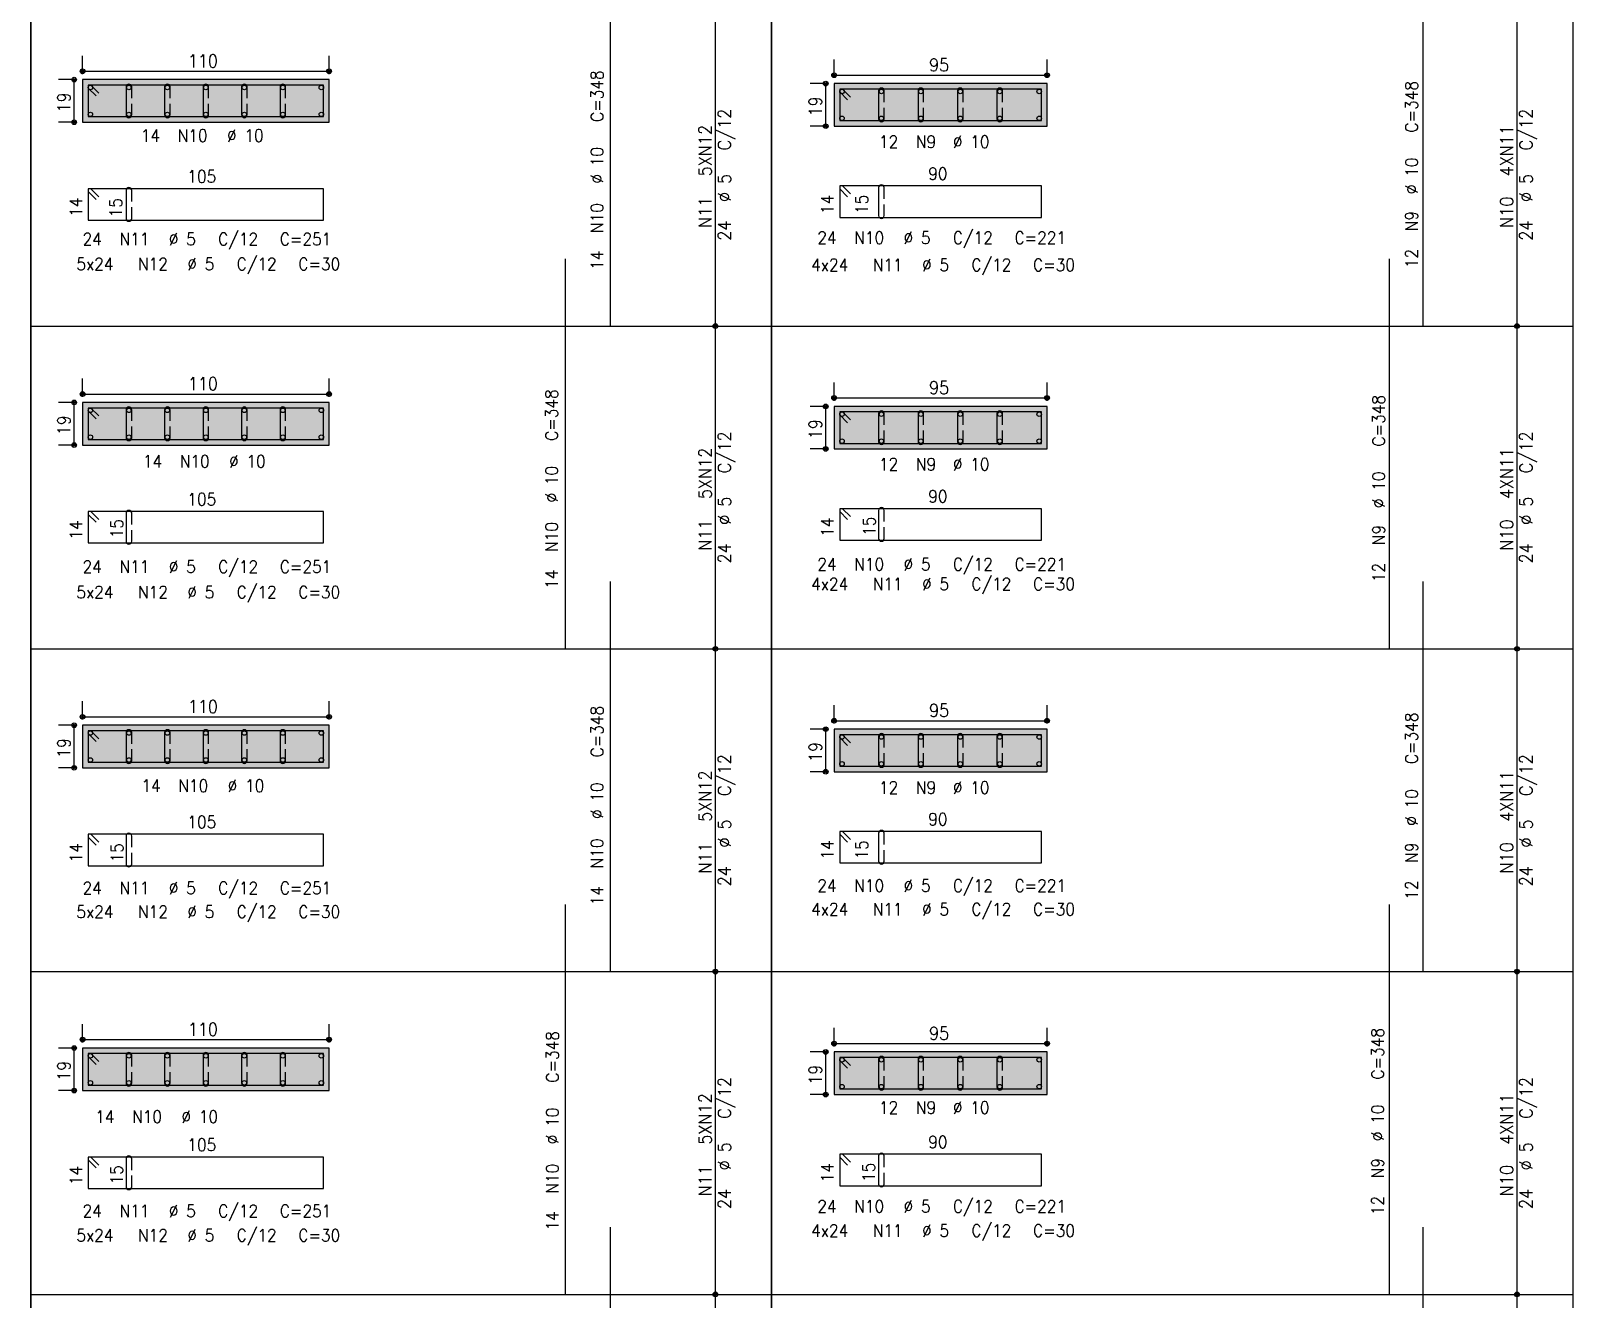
# Model space of a CAD drawing. Extents: x 0 to 119, y 0 to 84.
# Drawn here: x 35.04 to 62.57, y 41.89 to 64.52 of the extents above; entities that cross this region are included whole.
import ezdxf

# ---------------------------------------------------------------- set-up
doc = ezdxf.new("R2010")
doc.units = 0
for name, color, linetype in [('15', 15, 'Continuous'), ('18', 4, 'Continuous'), ('2', 2, 'Continuous'), ('25', 1, 'Continuous'), ('26', 3, 'Continuous'), ('3', 3, 'Continuous'), ('51', 7, 'Continuous'), ('6', 6, 'Continuous'), ('64', 7, 'Continuous')]:
    doc.layers.add(name, color=color, linetype=linetype)
doc.styles.get("Standard").update_dxf_attribs({"font": 'standard'})

msp = doc.modelspace()

# ---------------------------------------------------------------- linework, layer by layer
at = {"layer": '15', "linetype": 'Continuous'}
for points in [[(35.042739, 65.01376), (35.042739, 59.25376), (48.26076, 59.25376), (48.26076, 65.01376)], [(48.261751, 65.01376), (48.261751, 59.25376), (62.56538, 59.25376), (62.56538, 65.01376)], [(35.042739, 59.25376), (35.042739, 53.49376), (48.26076, 53.49376), (48.26076, 59.25376)], [(48.261751, 59.25376), (48.261751, 53.49376), (62.56538, 53.49376), (62.56538, 59.25376)], [(35.042739, 53.49376), (35.042739, 47.73376), (48.26076, 47.73376), (48.26076, 53.49376)], [(48.261751, 53.49376), (48.261751, 47.73376), (62.56538, 47.73376), (62.56538, 53.49376)], [(35.042739, 47.73376), (35.042739, 41.97376), (48.26076, 41.97376), (48.26076, 47.73376)], [(48.261751, 47.73376), (48.261751, 41.97376), (62.56538, 41.97376), (62.56538, 47.73376)], [(35.042739, 41.97376), (35.042739, 36.21376), (48.26076, 36.21376), (48.26076, 41.97376)], [(48.261751, 41.97376), (48.261751, 36.21376), (62.56538, 36.21376), (62.56538, 41.97376)]]:
    msp.add_lwpolyline(points, dxfattribs=at)
at = {"layer": '18', "linetype": 'Continuous'}
for p, q in [((47.25956, 59.25376), (47.25956, 65.01376)), ((61.56418, 59.25376), (61.56418, 65.01376)), ((35.96576, 63.75016), (35.96576, 64.07816)), ((40.36576, 63.75016), (40.36576, 64.07816)), ((49.37718, 63.680073), (49.37718, 64.008073)), ((53.17718, 63.680073), (53.17718, 64.008073)), ((35.86576, 63.65016), (35.53776, 63.65016)), ((35.81576, 62.89016), (35.81576, 63.65016)), ((35.96576, 63.80016), (40.36576, 63.80016)), ((49.27718, 63.580073), (48.94918, 63.580073)), ((49.22718, 62.820073), (49.22718, 63.580073)), ((49.37718, 63.730073), (53.17718, 63.730073)), ((36.11576, 63.55016), (36.06576, 63.55016)), ((36.06576, 63.55016), (36.06576, 63.50016)), ((36.11576, 63.55016), (36.06576, 63.55016)), ((36.06576, 63.55016), (36.06576, 63.50016)), ((36.06576, 63.50016), (36.06576, 62.99016)), ((36.06576, 63.50016), (36.207181, 63.358739)), ((36.257181, 63.408739), (36.11576, 63.55016)), ((40.26576, 63.55016), (36.11576, 63.55016)), ((36.74256, 63.52016), (36.74256, 63.02016)), ((36.84256, 63.32016), (36.84256, 63.52016)), ((37.42896, 63.52016), (37.42896, 63.02016)), ((37.52896, 63.32016), (37.52896, 63.52016)), ((38.11576, 63.52016), (38.11576, 63.02016)), ((38.21576, 63.32016), (38.21576, 63.52016)), ((38.80256, 63.52016), (38.80256, 63.02016)), ((38.90256, 63.32016), (38.90256, 63.52016)), ((39.48896, 63.52016), (39.48896, 63.02016)), ((39.58896, 63.32016), (39.58896, 63.52016)), ((40.26576, 62.99016), (40.26576, 63.55016)), ((49.52718, 63.480073), (49.47718, 63.480073)), ((49.47718, 63.480073), (49.47718, 63.430073)), ((49.52718, 63.480073), (49.47718, 63.480073)), ((49.47718, 63.480073), (49.47718, 63.430073)), ((49.47718, 63.430073), (49.47718, 62.920073)), ((49.47718, 63.430073), (49.618601, 63.288651)), ((49.668601, 63.338651), (49.52718, 63.480073)), ((53.07718, 63.480073), (49.52718, 63.480073)), ((50.17118, 63.450073), (50.17118, 62.950073)), ((50.27118, 63.250073), (50.27118, 63.450073)), ((50.87518, 63.450073), (50.87518, 62.950073)), ((50.97518, 63.250073), (50.97518, 63.450073)), ((51.57918, 63.450073), (51.57918, 62.950073)), ((51.67918, 63.250073), (51.67918, 63.450073)), ((52.28318, 63.450073), (52.28318, 62.950073)), ((52.38318, 63.250073), (52.38318, 63.450073)), ((53.07718, 62.920073), (53.07718, 63.480073)), ((36.84256, 63.02016), (36.84256, 63.22016)), ((37.52896, 63.02016), (37.52896, 63.22016)), ((38.21576, 63.02016), (38.21576, 63.22016)), ((38.90256, 63.02016), (38.90256, 63.22016)), ((39.58896, 63.02016), (39.58896, 63.22016)), ((50.27118, 62.950073), (50.27118, 63.150073)), ((50.97518, 62.950073), (50.97518, 63.150073)), ((51.67918, 62.950073), (51.67918, 63.150073)), ((52.38318, 62.950073), (52.38318, 63.150073)), ((35.86576, 62.89016), (35.53776, 62.89016)), ((36.06576, 62.99016), (40.26576, 62.99016)), ((49.27718, 62.820073), (48.94918, 62.820073)), ((49.47718, 62.920073), (53.07718, 62.920073)), ((47.25956, 53.49376), (47.25956, 59.25376)), ((61.56418, 53.49376), (61.56418, 59.25376)), ((35.96576, 57.99016), (35.96576, 58.31816)), ((40.36576, 57.99016), (40.36576, 58.31816)), ((49.37718, 57.920073), (49.37718, 58.248073)), ((53.17718, 57.920073), (53.17718, 58.248073)), ((35.86576, 57.89016), (35.53776, 57.89016)), ((35.81576, 57.13016), (35.81576, 57.89016)), ((35.96576, 58.04016), (40.36576, 58.04016)), ((49.27718, 57.820073), (48.94918, 57.820073)), ((49.22718, 57.060073), (49.22718, 57.820073)), ((49.37718, 57.970073), (53.17718, 57.970073)), ((36.11576, 57.79016), (36.06576, 57.79016)), ((36.06576, 57.79016), (36.06576, 57.74016)), ((36.11576, 57.79016), (36.06576, 57.79016)), ((36.06576, 57.79016), (36.06576, 57.74016)), ((36.06576, 57.74016), (36.06576, 57.23016)), ((36.06576, 57.74016), (36.207181, 57.598739)), ((36.257181, 57.648739), (36.11576, 57.79016)), ((40.26576, 57.79016), (36.11576, 57.79016)), ((36.74256, 57.76016), (36.74256, 57.26016)), ((36.84256, 57.56016), (36.84256, 57.76016)), ((37.42896, 57.76016), (37.42896, 57.26016)), ((37.52896, 57.56016), (37.52896, 57.76016)), ((38.11576, 57.76016), (38.11576, 57.26016)), ((38.21576, 57.56016), (38.21576, 57.76016)), ((38.80256, 57.76016), (38.80256, 57.26016)), ((38.90256, 57.56016), (38.90256, 57.76016)), ((39.48896, 57.76016), (39.48896, 57.26016)), ((39.58896, 57.56016), (39.58896, 57.76016)), ((40.26576, 57.23016), (40.26576, 57.79016)), ((49.52718, 57.720073), (49.47718, 57.720073)), ((49.47718, 57.720073), (49.47718, 57.670073)), ((49.52718, 57.720073), (49.47718, 57.720073)), ((49.47718, 57.720073), (49.47718, 57.670073)), ((49.47718, 57.670073), (49.47718, 57.160073)), ((49.47718, 57.670073), (49.618601, 57.528651)), ((49.668601, 57.578651), (49.52718, 57.720073)), ((53.07718, 57.720073), (49.52718, 57.720073)), ((50.17118, 57.690073), (50.17118, 57.190073)), ((50.27118, 57.490073), (50.27118, 57.690073)), ((50.87518, 57.690072), (50.87518, 57.190073)), ((50.97518, 57.490073), (50.97518, 57.690073)), ((51.57918, 57.690073), (51.57918, 57.190073)), ((51.67918, 57.490073), (51.67918, 57.690073)), ((52.28318, 57.690073), (52.28318, 57.190073)), ((52.38318, 57.490073), (52.38318, 57.690073)), ((53.07718, 57.160073), (53.07718, 57.720073)), ((36.84256, 57.26016), (36.84256, 57.46016)), ((37.52896, 57.26016), (37.52896, 57.46016)), ((38.21576, 57.26016), (38.21576, 57.46016)), ((38.90256, 57.26016), (38.90256, 57.46016)), ((39.58896, 57.26016), (39.58896, 57.46016)), ((50.27118, 57.190073), (50.27118, 57.390073)), ((50.97518, 57.190072), (50.97518, 57.390072)), ((51.67918, 57.190072), (51.67918, 57.390072)), ((52.38318, 57.190073), (52.38318, 57.390073)), ((35.86576, 57.13016), (35.53776, 57.13016)), ((36.06576, 57.23016), (40.26576, 57.23016)), ((49.27718, 57.060073), (48.94918, 57.060073)), ((49.47718, 57.160073), (53.07718, 57.160073)), ((47.25956, 47.73376), (47.25956, 53.49376)), ((61.56418, 47.73376), (61.56418, 53.49376)), ((35.96576, 52.23016), (35.96576, 52.55816)), ((40.36576, 52.23016), (40.36576, 52.55816)), ((49.37718, 52.160073), (49.37718, 52.488073)), ((53.17718, 52.160073), (53.17718, 52.488073)), ((35.86576, 52.13016), (35.53776, 52.13016)), ((35.81576, 51.37016), (35.81576, 52.13016)), ((35.96576, 52.28016), (40.36576, 52.28016)), ((36.11576, 52.03016), (36.06576, 52.03016)), ((36.06576, 52.03016), (36.06576, 51.98016)), ((36.11576, 52.03016), (36.06576, 52.03016)), ((36.06576, 52.03016), (36.06576, 51.98016)), ((36.257181, 51.888739), (36.11576, 52.03016)), ((40.26576, 52.03016), (36.11576, 52.03016)), ((40.26576, 51.47016), (40.26576, 52.03016)), ((49.27718, 52.060073), (48.94918, 52.060073)), ((49.22718, 51.300072), (49.22718, 52.060073)), ((49.37718, 52.210073), (53.17718, 52.210073)), ((36.06576, 51.98016), (36.06576, 51.47016)), ((36.06576, 51.98016), (36.207181, 51.838739)), ((36.74256, 52.00016), (36.74256, 51.50016)), ((36.84256, 51.80016), (36.84256, 52.00016)), ((37.42896, 52.00016), (37.42896, 51.50016)), ((37.52896, 51.80016), (37.52896, 52.00016)), ((38.11576, 52.00016), (38.11576, 51.50016)), ((38.21576, 51.80016), (38.21576, 52.00016)), ((38.80256, 52.00016), (38.80256, 51.50016)), ((38.90256, 51.80016), (38.90256, 52.00016)), ((39.48896, 52.00016), (39.48896, 51.50016)), ((39.58896, 51.80016), (39.58896, 52.00016)), ((49.52718, 51.960072), (49.47718, 51.960073)), ((49.47718, 51.960073), (49.47718, 51.910072)), ((49.52718, 51.960073), (49.47718, 51.960073)), ((49.47718, 51.960073), (49.47718, 51.910072)), ((49.47718, 51.910072), (49.47718, 51.400073)), ((49.47718, 51.910072), (49.618601, 51.768651)), ((53.07718, 51.960073), (49.52718, 51.960073)), ((49.668601, 51.818651), (49.52718, 51.960072)), ((50.17118, 51.930072), (50.17118, 51.430072)), ((50.27118, 51.730072), (50.27118, 51.930072)), ((50.87518, 51.930073), (50.87518, 51.430072)), ((50.97518, 51.730073), (50.97518, 51.930073)), ((51.57918, 51.930073), (51.57918, 51.430072)), ((51.67918, 51.730073), (51.67918, 51.930073)), ((52.28318, 51.930073), (52.28318, 51.430072)), ((52.38318, 51.730073), (52.38318, 51.930073)), ((53.07718, 51.400073), (53.07718, 51.960073)), ((36.06576, 51.47016), (40.26576, 51.47016)), ((36.84256, 51.50016), (36.84256, 51.70016)), ((37.52896, 51.50016), (37.52896, 51.70016)), ((38.21576, 51.50016), (38.21576, 51.70016)), ((38.90256, 51.50016), (38.90256, 51.70016)), ((39.58896, 51.50016), (39.58896, 51.70016)), ((50.27118, 51.430072), (50.27118, 51.630073)), ((50.97518, 51.430073), (50.97518, 51.630073)), ((51.67918, 51.430073), (51.67918, 51.630073)), ((52.38318, 51.430072), (52.38318, 51.630073)), ((35.86576, 51.37016), (35.53776, 51.37016)), ((49.27718, 51.300072), (48.94918, 51.300072)), ((49.47718, 51.400073), (53.07718, 51.400073)), ((47.25956, 41.97376), (47.25956, 47.73376)), ((61.56418, 41.97376), (61.56418, 47.73376)), ((35.96576, 46.47016), (35.96576, 46.79816)), ((40.36576, 46.47016), (40.36576, 46.79816)), ((35.96576, 46.52016), (40.36576, 46.52016)), ((49.37718, 46.400073), (49.37718, 46.728073)), ((53.17718, 46.400073), (53.17718, 46.728073)), ((35.86576, 46.37016), (35.53776, 46.37016)), ((35.81576, 45.61016), (35.81576, 46.37016)), ((36.11576, 46.27016), (36.06576, 46.27016)), ((36.06576, 46.27016), (36.06576, 46.22016)), ((36.11576, 46.27016), (36.06576, 46.27016)), ((36.06576, 46.27016), (36.06576, 46.22016)), ((36.257181, 46.128739), (36.11576, 46.27016)), ((40.26576, 46.27016), (36.11576, 46.27016)), ((36.74256, 46.24016), (36.74256, 45.74016)), ((36.84256, 46.04016), (36.84256, 46.24016)), ((37.42896, 46.24016), (37.42896, 45.74016)), ((37.52896, 46.04016), (37.52896, 46.24016)), ((38.11576, 46.24016), (38.11576, 45.74016)), ((38.21576, 46.04016), (38.21576, 46.24016)), ((38.80256, 46.24016), (38.80256, 45.74016)), ((38.90256, 46.04016), (38.90256, 46.24016)), ((39.48896, 46.24016), (39.48896, 45.74016)), ((39.58896, 46.04016), (39.58896, 46.24016)), ((40.26576, 45.71016), (40.26576, 46.27016)), ((49.27718, 46.300072), (48.94918, 46.300072)), ((49.22718, 45.540073), (49.22718, 46.300072)), ((49.37718, 46.450073), (53.17718, 46.450073)), ((36.06576, 46.22016), (36.06576, 45.71016)), ((36.06576, 46.22016), (36.207181, 46.078739)), ((49.52718, 46.200073), (49.47718, 46.200073)), ((49.47718, 46.200073), (49.47718, 46.150073)), ((49.52718, 46.200073), (49.47718, 46.200073)), ((49.47718, 46.200073), (49.47718, 46.150073)), ((49.47718, 46.150073), (49.47718, 45.640073)), ((49.47718, 46.150073), (49.618601, 46.008651)), ((49.668601, 46.058651), (49.52718, 46.200073)), ((53.07718, 46.200073), (49.52718, 46.200073)), ((50.17118, 46.170073), (50.17118, 45.670073)), ((50.27118, 45.970073), (50.27118, 46.170073)), ((50.87518, 46.170072), (50.87518, 45.670073)), ((50.97518, 45.970073), (50.97518, 46.170072)), ((51.57918, 46.170072), (51.57918, 45.670073)), ((51.67918, 45.970073), (51.67918, 46.170072)), ((52.28318, 46.170072), (52.28318, 45.670072)), ((52.38318, 45.970073), (52.38318, 46.170072)), ((53.07718, 45.640073), (53.07718, 46.200073)), ((36.06576, 45.71016), (40.26576, 45.71016)), ((36.84256, 45.74016), (36.84256, 45.94016)), ((37.52896, 45.74016), (37.52896, 45.94016)), ((38.21576, 45.74016), (38.21576, 45.94016)), ((38.90256, 45.74016), (38.90256, 45.94016)), ((39.58896, 45.74016), (39.58896, 45.94016)), ((50.27118, 45.670073), (50.27118, 45.870072)), ((50.97518, 45.670073), (50.97518, 45.870072)), ((51.67918, 45.670072), (51.67918, 45.870072)), ((52.38318, 45.670072), (52.38318, 45.870072)), ((35.86576, 45.61016), (35.53776, 45.61016)), ((49.27718, 45.540073), (48.94918, 45.540073)), ((49.47718, 45.640073), (53.07718, 45.640073)), ((47.25956, 36.21376), (47.25956, 41.97376)), ((61.56418, 36.21376), (61.56418, 41.97376))]:
    msp.add_line(p, q, dxfattribs=at)
for centre, radius in [((35.81576, 63.65016), 0.041625), ((35.81576, 63.65016), 0.02075), ((35.96576, 63.80016), 0.041625), ((35.96576, 63.80016), 0.02075), ((40.36576, 63.80016), 0.041625), ((40.36576, 63.80016), 0.02075), ((49.22718, 63.580073), 0.041625), ((49.22718, 63.580073), 0.02075), ((49.37718, 63.730073), 0.041625), ((49.37718, 63.730073), 0.02075), ((53.17718, 63.730073), 0.041625), ((53.17718, 63.730073), 0.02075), ((35.81576, 62.89016), 0.041625), ((35.81576, 62.89016), 0.02075), ((49.22718, 62.820073), 0.041625), ((49.22718, 62.820073), 0.02075), ((47.25956, 59.25376), 0.041625), ((47.25956, 59.25376), 0.041625), ((47.25956, 59.25376), 0.02075), ((47.25956, 59.25376), 0.02075), ((61.56418, 59.25376), 0.041625), ((61.56418, 59.25376), 0.041625), ((61.56418, 59.25376), 0.02075), ((61.56418, 59.25376), 0.02075), ((35.96576, 58.04016), 0.041625), ((40.36576, 58.04016), 0.041625), ((35.81576, 57.89016), 0.041625), ((35.81576, 57.89016), 0.02075), ((35.96576, 58.04016), 0.02075), ((40.36576, 58.04016), 0.02075), ((49.22718, 57.820073), 0.041625), ((49.22718, 57.820073), 0.02075), ((49.37718, 57.970073), 0.041625), ((49.37718, 57.970073), 0.02075), ((53.17718, 57.970073), 0.041625), ((53.17718, 57.970073), 0.02075), ((35.81576, 57.13016), 0.041625), ((35.81576, 57.13016), 0.02075), ((49.22718, 57.060073), 0.041625), ((49.22718, 57.060073), 0.02075), ((47.25956, 53.49376), 0.041625), ((47.25956, 53.49376), 0.041625), ((47.25956, 53.49376), 0.02075), ((47.25956, 53.49376), 0.02075), ((61.56418, 53.49376), 0.041625), ((61.56418, 53.49376), 0.041625), ((61.56418, 53.49376), 0.02075), ((61.56418, 53.49376), 0.02075), ((35.96576, 52.28016), 0.041625), ((35.96576, 52.28016), 0.02075), ((40.36576, 52.28016), 0.041625), ((40.36576, 52.28016), 0.02075), ((35.81576, 52.13016), 0.041625), ((35.81576, 52.13016), 0.02075), ((49.22718, 52.060073), 0.041625), ((49.22718, 52.060073), 0.02075), ((49.37718, 52.210073), 0.041625), ((49.37718, 52.210073), 0.02075), ((53.17718, 52.210073), 0.041625), ((53.17718, 52.210073), 0.02075), ((35.81576, 51.37016), 0.041625), ((35.81576, 51.37016), 0.02075), ((49.22718, 51.300072), 0.041625), ((49.22718, 51.300072), 0.02075), ((47.25956, 47.73376), 0.041625), ((47.25956, 47.73376), 0.041625), ((47.25956, 47.73376), 0.02075), ((47.25956, 47.73376), 0.02075), ((61.56418, 47.73376), 0.041625), ((61.56418, 47.73376), 0.041625), ((61.56418, 47.73376), 0.02075), ((61.56418, 47.73376), 0.02075), ((35.96576, 46.52016), 0.041625), ((35.96576, 46.52016), 0.02075), ((40.36576, 46.52016), 0.041625), ((40.36576, 46.52016), 0.02075), ((35.81576, 46.37016), 0.041625), ((35.81576, 46.37016), 0.02075), ((49.22718, 46.300072), 0.041625), ((49.22718, 46.300072), 0.02075), ((49.37718, 46.450073), 0.041625), ((49.37718, 46.450073), 0.02075), ((53.17718, 46.450073), 0.041625), ((53.17718, 46.450073), 0.02075), ((35.81576, 45.61016), 0.041625), ((35.81576, 45.61016), 0.02075), ((49.22718, 45.540073), 0.041625), ((49.22718, 45.540073), 0.02075), ((47.25956, 41.97376), 0.041625), ((47.25956, 41.97376), 0.041625), ((47.25956, 41.97376), 0.02075), ((47.25956, 41.97376), 0.02075), ((61.56418, 41.97376), 0.041625), ((61.56418, 41.97376), 0.041625), ((61.56418, 41.97376), 0.02075), ((61.56418, 41.97376), 0.02075)]:
    msp.add_circle(centre, radius, dxfattribs=at)
for centre, start, end in [((36.79256, 63.52016), 0, 180), ((37.47896, 63.52016), 0, 180), ((38.16576, 63.52016), 0, 180), ((38.85256, 63.52016), 0, 180), ((39.53896, 63.52016), 0, 180), ((50.22118, 63.450073), 0, 180), ((50.92518, 63.450073), 0, 180), ((51.62918, 63.450073), 0, 180), ((52.33318, 63.450073), 0, 180), ((36.79256, 63.02016), 180, 0), ((37.47896, 63.02016), 180, 0), ((38.16576, 63.02016), 180, 0), ((38.85256, 63.02016), 180, 0), ((39.53896, 63.02016), 180, 0), ((50.22118, 62.950073), 180, 0), ((50.92518, 62.950073), 180, 0), ((51.62918, 62.950073), 180, 0), ((52.33318, 62.950073), 180, 0), ((36.79256, 57.76016), 0, 180), ((37.47896, 57.76016), 0, 180), ((38.16576, 57.76016), 0, 180), ((38.85256, 57.76016), 0, 180), ((39.53896, 57.76016), 0, 180), ((50.22118, 57.690073), 0, 180), ((50.92518, 57.690072), 0, 180), ((51.62918, 57.690073), 0, 180), ((52.33318, 57.690073), 0, 180), ((36.79256, 57.26016), 180, 0), ((37.47896, 57.26016), 180, 0), ((38.16576, 57.26016), 180, 0), ((38.85256, 57.26016), 180, 0), ((39.53896, 57.26016), 180, 0), ((50.22118, 57.190073), 180, 0), ((50.92518, 57.190073), 180, 0), ((51.62918, 57.190073), 180, 0), ((52.33318, 57.190073), 180, 0), ((36.79256, 52.00016), 0, 180), ((37.47896, 52.00016), 0, 180), ((38.16576, 52.00016), 0, 180), ((38.85256, 52.00016), 0, 180), ((39.53896, 52.00016), 0, 180), ((50.22118, 51.930072), 0, 180), ((50.92518, 51.930073), 0, 180), ((51.62918, 51.930073), 0, 180), ((52.33318, 51.930073), 0, 180), ((36.79256, 51.50016), 180, 0), ((37.47896, 51.50016), 180, 0), ((38.16576, 51.50016), 180, 0), ((38.85256, 51.50016), 180, 0), ((39.53896, 51.50016), 180, 0), ((50.22118, 51.430072), 180, 0), ((50.92518, 51.430072), 180, 0), ((51.62918, 51.430072), 180, 0), ((52.33318, 51.430072), 180, 0), ((36.79256, 46.24016), 0, 180), ((37.47896, 46.24016), 0, 180), ((38.16576, 46.24016), 0, 180), ((38.85256, 46.24016), 0, 180), ((39.53896, 46.24016), 0, 180), ((50.22118, 46.170073), 0, 180), ((50.92518, 46.170072), 0, 180), ((51.62918, 46.170072), 0, 180), ((52.33318, 46.170072), 0, 180), ((36.79256, 45.74016), 180, 0), ((37.47896, 45.74016), 180, 0), ((38.16576, 45.74016), 180, 0), ((38.85256, 45.74016), 180, 0), ((39.53896, 45.74016), 180, 0), ((50.22118, 45.670073), 180, 0), ((50.92518, 45.670073), 180, 0), ((51.62918, 45.670072), 180, 0), ((52.33318, 45.670072), 180, 0)]:
    msp.add_arc(centre, 0.05, start, end, dxfattribs=at)
at = {"layer": '25', "linetype": 'Continuous'}
for p, q in [((35.96576, 63.65016), (35.96576, 63.65016)), ((35.96576, 63.65016), (35.96576, 63.65016)), ((40.36576, 63.65016), (40.36576, 63.65016)), ((49.37718, 63.580073), (49.37718, 63.580073)), ((49.37718, 63.580073), (49.37718, 63.580073)), ((53.17718, 63.580073), (53.17718, 63.580073)), ((35.96576, 62.89016), (35.96576, 62.89016)), ((49.37718, 62.820073), (49.37718, 62.820073)), ((47.25956, 59.25376), (47.25956, 59.25376)), ((47.25956, 59.25376), (47.25956, 59.25376)), ((61.56418, 59.25376), (61.56418, 59.25376)), ((61.56418, 59.25376), (61.56418, 59.25376)), ((35.96576, 57.89016), (35.96576, 57.89016)), ((35.96576, 57.89016), (35.96576, 57.89016)), ((40.36576, 57.89016), (40.36576, 57.89016)), ((49.37718, 57.820073), (49.37718, 57.820073)), ((49.37718, 57.820073), (49.37718, 57.820073)), ((53.17718, 57.820073), (53.17718, 57.820073)), ((35.96576, 57.13016), (35.96576, 57.13016)), ((49.37718, 57.060073), (49.37718, 57.060073)), ((47.25956, 53.49376), (47.25956, 53.49376)), ((47.25956, 53.49376), (47.25956, 53.49376)), ((61.56418, 53.49376), (61.56418, 53.49376)), ((61.56418, 53.49376), (61.56418, 53.49376)), ((35.96576, 52.13016), (35.96576, 52.13016)), ((35.96576, 52.13016), (35.96576, 52.13016)), ((40.36576, 52.13016), (40.36576, 52.13016)), ((49.37718, 52.060073), (49.37718, 52.060073)), ((49.37718, 52.060073), (49.37718, 52.060073)), ((53.17718, 52.060073), (53.17718, 52.060073)), ((35.96576, 51.37016), (35.96576, 51.37016)), ((49.37718, 51.300072), (49.37718, 51.300072)), ((47.25956, 47.73376), (47.25956, 47.73376)), ((47.25956, 47.73376), (47.25956, 47.73376)), ((61.56418, 47.73376), (61.56418, 47.73376)), ((61.56418, 47.73376), (61.56418, 47.73376)), ((35.96576, 46.37016), (35.96576, 46.37016)), ((35.96576, 46.37016), (35.96576, 46.37016)), ((40.36576, 46.37016), (40.36576, 46.37016)), ((49.37718, 46.300072), (49.37718, 46.300072)), ((49.37718, 46.300072), (49.37718, 46.300072)), ((53.17718, 46.300072), (53.17718, 46.300072)), ((35.96576, 45.61016), (35.96576, 45.61016)), ((49.37718, 45.540073), (49.37718, 45.540073)), ((47.25956, 41.97376), (47.25956, 41.97376)), ((47.25956, 41.97376), (47.25956, 41.97376)), ((61.56418, 41.97376), (61.56418, 41.97376)), ((61.56418, 41.97376), (61.56418, 41.97376))]:
    msp.add_line(p, q, dxfattribs=at)
at = {"layer": '26', "linetype": 'Continuous'}
for points in [[(35.96576, 62.89016), (40.36576, 62.89016), (40.36576, 63.65016), (35.96576, 63.65016), (35.96576, 62.89016)], [(49.37718, 62.820073), (53.17718, 62.820073), (53.17718, 63.580073), (49.37718, 63.580073), (49.37718, 62.820073)], [(35.96576, 57.13016), (40.36576, 57.13016), (40.36576, 57.89016), (35.96576, 57.89016), (35.96576, 57.13016)], [(49.37718, 57.060073), (53.17718, 57.060073), (53.17718, 57.820073), (49.37718, 57.820073), (49.37718, 57.060073)], [(35.96576, 51.37016), (40.36576, 51.37016), (40.36576, 52.13016), (35.96576, 52.13016), (35.96576, 51.37016)], [(49.37718, 51.300072), (53.17718, 51.300072), (53.17718, 52.060073), (49.37718, 52.060073), (49.37718, 51.300072)], [(35.96576, 45.61016), (40.36576, 45.61016), (40.36576, 46.37016), (35.96576, 46.37016), (35.96576, 45.61016)], [(49.37718, 45.540073), (53.17718, 45.540073), (53.17718, 46.300072), (49.37718, 46.300072), (49.37718, 45.540073)]]:
    msp.add_lwpolyline(points, dxfattribs=at)
for points in [[(35.96576, 62.89016), (40.36576, 62.89016), (40.36576, 63.65016)], [(35.96576, 62.89016), (40.36576, 63.65016), (35.96576, 63.65016)], [(35.96576, 62.89016), (35.96576, 63.65016), (35.96576, 62.89016)], [(49.37718, 62.820073), (53.17718, 62.820073), (53.17718, 63.580073)], [(49.37718, 62.820073), (53.17718, 63.580073), (49.37718, 63.580073)], [(49.37718, 62.820073), (49.37718, 63.580073), (49.37718, 62.820073)], [(35.96576, 57.13016), (40.36576, 57.13016), (40.36576, 57.89016)], [(35.96576, 57.13016), (40.36576, 57.89016), (35.96576, 57.89016)], [(35.96576, 57.13016), (35.96576, 57.89016), (35.96576, 57.13016)], [(49.37718, 57.060073), (53.17718, 57.060073), (53.17718, 57.820073)], [(49.37718, 57.060073), (53.17718, 57.820073), (49.37718, 57.820073)], [(49.37718, 57.060073), (49.37718, 57.820073), (49.37718, 57.060073)], [(35.96576, 51.37016), (40.36576, 51.37016), (40.36576, 52.13016)], [(35.96576, 51.37016), (40.36576, 52.13016), (35.96576, 52.13016)], [(35.96576, 51.37016), (35.96576, 52.13016), (35.96576, 51.37016)], [(49.37718, 51.300072), (53.17718, 51.300072), (53.17718, 52.060073)], [(49.37718, 51.300072), (53.17718, 52.060073), (49.37718, 52.060073)], [(49.37718, 51.300072), (49.37718, 52.060073), (49.37718, 51.300072)], [(35.96576, 45.61016), (40.36576, 45.61016), (40.36576, 46.37016)], [(35.96576, 45.61016), (40.36576, 46.37016), (35.96576, 46.37016)], [(35.96576, 45.61016), (35.96576, 46.37016), (35.96576, 45.61016)], [(49.37718, 45.540073), (53.17718, 45.540073), (53.17718, 46.300072)], [(49.37718, 45.540073), (53.17718, 46.300072), (49.37718, 46.300072)], [(49.37718, 45.540073), (49.37718, 46.300072), (49.37718, 45.540073)]]:
    msp.add_solid(points, dxfattribs=at)
at = {"layer": '3', "linetype": 'Continuous'}
for points in [[(35.96576, 62.89016), (40.36576, 62.89016), (40.36576, 63.65016), (35.96576, 63.65016), (35.96576, 62.89016)], [(49.37718, 62.820073), (53.17718, 62.820073), (53.17718, 63.580073), (49.37718, 63.580073), (49.37718, 62.820073)], [(35.96576, 57.13016), (40.36576, 57.13016), (40.36576, 57.89016), (35.96576, 57.89016), (35.96576, 57.13016)], [(49.37718, 57.060073), (53.17718, 57.060073), (53.17718, 57.820073), (49.37718, 57.820073), (49.37718, 57.060073)], [(35.96576, 51.37016), (40.36576, 51.37016), (40.36576, 52.13016), (35.96576, 52.13016), (35.96576, 51.37016)], [(49.37718, 51.300072), (53.17718, 51.300072), (53.17718, 52.060073), (49.37718, 52.060073), (49.37718, 51.300072)], [(35.96576, 45.61016), (40.36576, 45.61016), (40.36576, 46.37016), (35.96576, 46.37016), (35.96576, 45.61016)], [(49.37718, 45.540073), (53.17718, 45.540073), (53.17718, 46.300072), (49.37718, 46.300072), (49.37718, 45.540073)]]:
    msp.add_lwpolyline(points, dxfattribs=at)
at = {"layer": '51', "linetype": 'Continuous'}
for centre in [(36.10576, 63.51016), (36.79256, 63.51016), (37.47896, 63.51016), (38.16576, 63.51016), (38.85256, 63.51016), (39.53896, 63.51016), (40.22576, 63.51016), (49.51718, 63.440073), (50.22118, 63.440073), (50.92518, 63.440073), (51.62918, 63.440073), (52.33318, 63.440073), (53.03718, 63.440073), (36.10576, 63.03016), (36.79256, 63.03016), (37.47896, 63.03016), (38.16576, 63.03016), (38.85256, 63.03016), (39.53896, 63.03016), (40.22576, 63.03016), (49.51718, 62.960073), (50.22118, 62.960073), (50.92518, 62.960073), (51.62918, 62.960073), (52.33318, 62.960073), (53.03718, 62.960073), (36.10576, 57.75016), (36.79256, 57.75016), (37.47896, 57.75016), (38.16576, 57.75016), (38.85256, 57.75016), (39.53896, 57.75016), (40.22576, 57.75016), (49.51718, 57.680073), (50.22118, 57.680073), (50.92518, 57.680073), (51.62918, 57.680073), (52.33318, 57.680073), (53.03718, 57.680073), (36.10576, 57.27016), (36.79256, 57.27016), (37.47896, 57.27016), (38.16576, 57.27016), (38.85256, 57.27016), (39.53896, 57.27016), (40.22576, 57.27016), (49.51718, 57.200073), (50.22118, 57.200073), (50.92518, 57.200073), (51.62918, 57.200073), (52.33318, 57.200073), (53.03718, 57.200073), (36.10576, 51.99016), (36.79256, 51.99016), (37.47896, 51.99016), (38.16576, 51.99016), (38.85256, 51.99016), (39.53896, 51.99016), (40.22576, 51.99016), (49.51718, 51.920073), (50.22118, 51.920073), (50.92518, 51.920073), (51.62918, 51.920073), (52.33318, 51.920073), (53.03718, 51.920073), (36.10576, 51.51016), (36.79256, 51.51016), (37.47896, 51.51016), (38.16576, 51.51016), (38.85256, 51.51016), (39.53896, 51.51016), (40.22576, 51.51016), (49.51718, 51.440072), (50.22118, 51.440072), (50.92518, 51.440072), (51.62918, 51.440072), (52.33318, 51.440072), (53.03718, 51.440072), (36.10576, 46.23016), (36.79256, 46.23016), (37.47896, 46.23016), (38.16576, 46.23016), (38.85256, 46.23016), (39.53896, 46.23016), (40.22576, 46.23016), (49.51718, 46.160073), (50.22118, 46.160073), (50.92518, 46.160073), (51.62918, 46.160073), (52.33318, 46.160073), (53.03718, 46.160073), (36.10576, 45.75016), (36.79256, 45.75016), (37.47896, 45.75016), (38.16576, 45.75016), (38.85256, 45.75016), (39.53896, 45.75016), (40.22576, 45.75016), (49.51718, 45.680073), (50.22118, 45.680073), (50.92518, 45.680073), (51.62918, 45.680073), (52.33318, 45.680073), (53.03718, 45.680073)]:
    msp.add_circle(centre, 0.04, dxfattribs=at)
at = {"layer": '6', "linetype": 'Continuous'}
for p, q in [((35.042739, 6.295739), (35.042739, 78.909078)), ((48.26076, 6.295739), (48.26076, 78.909078)), ((48.261751, 6.295739), (48.261751, 78.909078)), ((62.56538, 6.295739), (62.56538, 78.909078))]:
    msp.add_line(p, q, dxfattribs=at)
at = {"layer": '64', "linetype": 'Continuous'}
for p, q in [((45.38446, 59.25376), (45.38446, 66.21376)), ((59.88918, 59.25376), (59.88918, 66.21376)), ((36.11576, 61.70336), (36.06576, 61.70336)), ((36.06576, 61.70336), (36.06576, 61.65336)), ((36.11576, 61.70336), (36.06576, 61.70336)), ((36.06576, 61.70336), (36.06576, 61.65336)), ((36.06576, 61.65336), (36.06576, 61.14336)), ((36.06576, 61.65336), (36.207181, 61.511939)), ((36.257181, 61.561939), (36.11576, 61.70336)), ((40.26576, 61.70336), (36.11576, 61.70336)), ((36.74256, 61.67336), (36.74256, 61.17336)), ((36.84256, 61.47336), (36.84256, 61.67336)), ((40.26576, 61.14336), (40.26576, 61.70336)), ((49.52718, 61.753448), (49.47718, 61.753448)), ((49.47718, 61.753448), (49.47718, 61.703448)), ((49.52718, 61.753448), (49.47718, 61.753448)), ((49.47718, 61.753448), (49.47718, 61.703448)), ((49.47718, 61.703448), (49.47718, 61.193448)), ((49.47718, 61.703448), (49.618601, 61.562026)), ((49.668601, 61.612026), (49.52718, 61.753448)), ((53.07718, 61.753448), (49.52718, 61.753448)), ((50.17118, 61.723448), (50.17118, 61.223448)), ((50.27118, 61.523448), (50.27118, 61.723448)), ((53.07718, 61.193448), (53.07718, 61.753448)), ((50.27118, 61.223448), (50.27118, 61.423448)), ((36.06576, 61.14336), (40.26576, 61.14336)), ((36.84256, 61.17336), (36.84256, 61.37336)), ((49.47718, 61.193448), (53.07718, 61.193448)), ((44.58446, 53.49376), (44.58446, 60.45376)), ((59.28918, 53.49376), (59.28918, 60.45376)), ((36.11576, 55.94336), (36.06576, 55.94336)), ((36.06576, 55.94336), (36.06576, 55.89336)), ((36.11576, 55.94336), (36.06576, 55.94336)), ((36.06576, 55.94336), (36.06576, 55.89336)), ((36.06576, 55.89336), (36.06576, 55.38336)), ((36.06576, 55.89336), (36.207181, 55.751939)), ((36.257181, 55.801939), (36.11576, 55.94336)), ((40.26576, 55.94336), (36.11576, 55.94336)), ((36.74256, 55.91336), (36.74256, 55.41336)), ((36.84256, 55.71336), (36.84256, 55.91336)), ((40.26576, 55.38336), (40.26576, 55.94336)), ((49.52718, 55.993447), (49.47718, 55.993448)), ((49.47718, 55.993448), (49.47718, 55.943448)), ((49.52718, 55.993448), (49.47718, 55.993448)), ((49.47718, 55.993448), (49.47718, 55.943448)), ((49.47718, 55.943448), (49.47718, 55.433448)), ((49.47718, 55.943448), (49.618601, 55.802026)), ((53.07718, 55.993448), (49.52718, 55.993448)), ((49.668601, 55.852026), (49.52718, 55.993447)), ((50.17118, 55.963447), (50.17118, 55.463447)), ((50.27118, 55.763447), (50.27118, 55.963447)), ((53.07718, 55.433448), (53.07718, 55.993448)), ((36.84256, 55.41336), (36.84256, 55.61336)), ((50.27118, 55.463447), (50.27118, 55.663447)), ((36.06576, 55.38336), (40.26576, 55.38336)), ((49.47718, 55.433448), (53.07718, 55.433448)), ((45.38446, 47.73376), (45.38446, 54.69376)), ((59.88918, 47.73376), (59.88918, 54.69376)), ((36.11576, 50.18336), (36.06576, 50.18336)), ((36.06576, 50.18336), (36.06576, 50.13336)), ((36.11576, 50.18336), (36.06576, 50.18336)), ((36.06576, 50.18336), (36.06576, 50.13336)), ((36.06576, 50.13336), (36.06576, 49.62336)), ((36.06576, 50.13336), (36.207181, 49.991939)), ((36.257181, 50.041939), (36.11576, 50.18336)), ((40.26576, 50.18336), (36.11576, 50.18336)), ((36.74256, 50.15336), (36.74256, 49.65336)), ((36.84256, 49.95336), (36.84256, 50.15336)), ((40.26576, 49.62336), (40.26576, 50.18336)), ((49.52718, 50.233448), (49.47718, 50.233448)), ((49.47718, 50.233448), (49.47718, 50.183448)), ((49.52718, 50.233448), (49.47718, 50.233448)), ((49.47718, 50.233448), (49.47718, 50.183448)), ((49.47718, 50.183448), (49.47718, 49.673448)), ((49.47718, 50.183448), (49.618601, 50.042026)), ((49.668601, 50.092026), (49.52718, 50.233448)), ((53.07718, 50.233448), (49.52718, 50.233448)), ((50.17118, 50.203448), (50.17118, 49.703448)), ((50.27118, 50.003448), (50.27118, 50.203448)), ((53.07718, 49.673448), (53.07718, 50.233448)), ((36.84256, 49.65336), (36.84256, 49.85336)), ((50.27118, 49.703448), (50.27118, 49.903448)), ((36.06576, 49.62336), (40.26576, 49.62336)), ((49.47718, 49.673448), (53.07718, 49.673448)), ((44.58446, 41.97376), (44.58446, 48.93376)), ((59.28918, 41.97376), (59.28918, 48.93376)), ((36.11576, 44.42336), (36.06576, 44.42336)), ((36.06576, 44.42336), (36.06576, 44.37336)), ((36.11576, 44.42336), (36.06576, 44.42336)), ((36.06576, 44.42336), (36.06576, 44.37336)), ((36.06576, 44.37336), (36.06576, 43.86336)), ((36.06576, 44.37336), (36.207181, 44.231939)), ((36.257181, 44.281939), (36.11576, 44.42336)), ((40.26576, 44.42336), (36.11576, 44.42336)), ((36.74256, 44.39336), (36.74256, 43.89336)), ((36.84256, 44.19336), (36.84256, 44.39336)), ((40.26576, 43.86336), (40.26576, 44.42336)), ((49.52718, 44.473448), (49.47718, 44.473448)), ((49.47718, 44.473448), (49.47718, 44.423448)), ((49.52718, 44.473448), (49.47718, 44.473448)), ((49.47718, 44.473448), (49.47718, 44.423448)), ((49.47718, 44.423448), (49.47718, 43.913448)), ((49.47718, 44.423448), (49.618601, 44.282026)), ((49.668601, 44.332026), (49.52718, 44.473448)), ((53.07718, 44.473448), (49.52718, 44.473448)), ((50.17118, 44.443448), (50.17118, 43.943448)), ((50.27118, 44.243448), (50.27118, 44.443448)), ((53.07718, 43.913448), (53.07718, 44.473448)), ((36.84256, 43.89336), (36.84256, 44.09336)), ((50.27118, 43.943448), (50.27118, 44.143448)), ((36.06576, 43.86336), (40.26576, 43.86336)), ((49.47718, 43.913448), (53.07718, 43.913448)), ((45.38446, 36.21376), (45.38446, 43.17376)), ((59.88918, 36.21376), (59.88918, 43.17376))]:
    msp.add_line(p, q, dxfattribs=at)
for centre, start, end in [((36.79256, 61.67336), 0, 180), ((50.22118, 61.723448), 0, 180), ((36.79256, 61.17336), 180, 0), ((50.22118, 61.223448), 180, 0), ((36.79256, 55.91336), 0, 180), ((50.22118, 55.963447), 0, 180), ((36.79256, 55.41336), 180, 0), ((50.22118, 55.463447), 180, 0), ((36.79256, 50.15336), 0, 180), ((50.22118, 50.203448), 0, 180), ((36.79256, 49.65336), 180, 0), ((50.22118, 49.703448), 180, 0), ((36.79256, 44.39336), 0, 180), ((50.22118, 44.443448), 0, 180), ((36.79256, 43.89336), 180, 0), ((50.22118, 43.943448), 180, 0)]:
    msp.add_arc(centre, 0.05, start, end, dxfattribs=at)

# ---------------------------------------------------------------- texts
at = {"layer": '2', "linetype": 'Continuous'}
for s, p in [('9', (48.25976, 59.25376)), ('9', (62.56438, 59.25376)), ('8', (48.25976, 53.49376)), ('8', (62.56438, 53.49376)), ('7', (48.25976, 47.73376)), ('7', (62.56438, 47.73376)), ('6', (48.25976, 41.97376)), ('6', (62.56438, 41.97376))]:
    msp.add_text(s, height=0.001, dxfattribs=at).set_placement(p)
at = {"layer": '25', "linetype": 'Continuous'}
for s, height, p in [('110', 0.23, (37.84376, 63.86916)), ('95', 0.23, (51.07018, 63.799073)), ('14', 0.22, (37.003864, 62.543287)), ('N10', 0.22, (37.663864, 62.543287)), ('%%C 10', 0.22, (38.543864, 62.543287)), ('12', 0.22, (50.17718, 62.431205)), ('N9', 0.22, (50.83718, 62.431205)), ('%%C 10', 0.22, (51.49718, 62.431205)), ('110', 0.23, (37.84376, 58.10916)), ('95', 0.23, (51.07018, 58.039073)), ('14', 0.22, (37.040711, 56.728222)), ('N10', 0.22, (37.700711, 56.728222)), ('%%C 10', 0.22, (38.580711, 56.728222)), ('12', 0.22, (50.17718, 56.678157)), ('N9', 0.22, (50.83718, 56.678157)), ('%%C 10', 0.22, (51.49718, 56.678157)), ('110', 0.23, (37.84376, 52.34916)), ('95', 0.23, (51.07018, 52.279073)), ('14', 0.22, (37.015781, 50.93929)), ('N10', 0.22, (37.675781, 50.93929)), ('%%C 10', 0.22, (38.555781, 50.93929)), ('12', 0.22, (50.17718, 50.90791)), ('N9', 0.22, (50.83718, 50.90791)), ('%%C 10', 0.22, (51.49718, 50.90791)), ('110', 0.23, (37.84376, 46.58916)), ('95', 0.23, (51.07018, 46.519073)), ('12', 0.22, (50.17718, 45.197821)), ('N9', 0.22, (50.83718, 45.197821)), ('%%C 10', 0.22, (51.49718, 45.197821)), ('14', 0.22, (36.19076, 45.033535)), ('N10', 0.22, (36.85076, 45.033535)), ('%%C 10', 0.22, (37.73076, 45.033535))]:
    msp.add_text(s, height=height, dxfattribs=at).set_placement(p)
for s, p in [('19', (35.74676, 63.06316)), ('19', (49.15818, 62.993073)), ('C/12', (47.53556, 62.38676)), ('C/12', (61.84018, 62.38676)), ('5XN12', (47.19056, 61.92676)), ('4XN11', (61.49518, 61.92676)), ('%%C 5', (47.53556, 61.46676)), ('%%C 5', (61.84018, 61.46676)), ('N11', (47.19056, 61.00676)), ('N10', (61.49518, 61.00676)), ('24', (47.53556, 60.77676)), ('24', (61.84018, 60.77676)), ('19', (35.74676, 57.30316)), ('19', (49.15818, 57.233073)), ('C/12', (47.53556, 56.62676)), ('C/12', (61.84018, 56.62676)), ('5XN12', (47.19056, 56.16676)), ('4XN11', (61.49518, 56.16676)), ('%%C 5', (47.53556, 55.70676)), ('%%C 5', (61.84018, 55.70676)), ('N11', (47.19056, 55.24676)), ('N10', (61.49518, 55.24676)), ('24', (47.53556, 55.01676)), ('24', (61.84018, 55.01676)), ('19', (35.74676, 51.54316)), ('19', (49.15818, 51.473073)), ('C/12', (47.53556, 50.86676)), ('C/12', (61.84018, 50.86676)), ('5XN12', (47.19056, 50.40676)), ('4XN11', (61.49518, 50.40676)), ('%%C 5', (47.53556, 49.94676)), ('%%C 5', (61.84018, 49.94676)), ('N11', (47.19056, 49.48676)), ('N10', (61.49518, 49.48676)), ('24', (47.53556, 49.25676)), ('24', (61.84018, 49.25676)), ('19', (35.74676, 45.78316)), ('19', (49.15818, 45.713073)), ('C/12', (47.53556, 45.10676)), ('C/12', (61.84018, 45.10676)), ('5XN12', (47.19056, 44.64676)), ('4XN11', (61.49518, 44.64676)), ('%%C 5', (47.53556, 44.18676)), ('%%C 5', (61.84018, 44.18676)), ('N11', (47.19056, 43.72676)), ('N10', (61.49518, 43.72676)), ('24', (47.53556, 43.49676)), ('24', (61.84018, 43.49676))]:
    msp.add_text(s, height=0.23, rotation=90, dxfattribs=at).set_placement(p)
at = {"layer": '26', "linetype": 'Continuous'}
for s, p in [('C=348', (45.257605, 62.894897)), ('C=348', (59.791513, 62.706803)), ('%%C 10', (45.257605, 61.794897)), ('%%C 10', (59.791513, 61.606803)), ('14', (35.95576, 61.20336)), ('15', (36.669292, 61.194032)), ('N10', (45.257605, 60.914897)), ('14', (49.36718, 61.253448)), ('15', (49.98118, 61.253448)), ('N9', (59.791513, 60.946803)), ('14', (45.257605, 60.254897)), ('12', (59.791513, 60.286803)), ('C=348', (44.446717, 57.204458)), ('C=348', (59.203698, 57.104189)), ('%%C 10', (44.446717, 56.104458)), ('%%C 10', (59.203698, 56.004189)), ('14', (35.95576, 55.44336)), ('15', (36.686694, 55.466724)), ('N10', (44.446717, 55.224458)), ('14', (49.36718, 55.493448)), ('15', (50.113582, 55.509058)), ('N9', (59.203698, 55.344189)), ('14', (44.446717, 54.564458)), ('12', (59.203698, 54.684189)), ('C=348', (45.257605, 51.556697)), ('C=348', (59.791513, 51.437283)), ('%%C 10', (45.257605, 50.456697)), ('%%C 10', (59.791513, 50.337283)), ('14', (35.95576, 49.68336)), ('15', (36.69168, 49.682778)), ('N10', (45.257605, 49.576697)), ('14', (49.36718, 49.733448)), ('15', (49.98118, 49.733448)), ('N9', (59.791513, 49.677283)), ('12', (59.791513, 49.017283)), ('14', (45.257605, 48.916697)), ('C=348', (44.460943, 45.75245)), ('C=348', (59.185329, 45.807116)), ('%%C 10', (44.460943, 44.65245)), ('%%C 10', (59.185329, 44.707116)), ('N9', (59.185329, 44.047116)), ('14', (35.95576, 43.92336)), ('15', (36.681402, 43.936291)), ('N10', (44.460943, 43.77245)), ('14', (49.36718, 43.973448)), ('15', (50.103753, 43.980817)), ('12', (59.185329, 43.387116)), ('14', (44.460943, 43.11245))]:
    msp.add_text(s, height=0.22, rotation=90, dxfattribs=at).set_placement(p)
for s, p in [('105', (37.83576, 61.81336)), ('90', (51.05718, 61.863448)), ('24', (35.96576, 60.694917)), ('N11', (36.62576, 60.694917)), ('%%C 5', (37.50576, 60.694917)), ('C/12', (38.38576, 60.694917)), ('C=251', (39.48576, 60.694917)), ('24', (49.07718, 60.718322)), ('N10', (49.73718, 60.718322)), ('%%C 5', (50.61718, 60.718322)), ('C/12', (51.49718, 60.718322)), ('C=221', (52.59718, 60.718322)), ('5x24', (35.85576, 60.25065)), ('N12', (36.95576, 60.25065)), ('%%C 5', (37.83576, 60.25065)), ('C/12', (38.71576, 60.25065)), ('C=30', (39.81576, 60.25065)), ('4x24', (48.96718, 60.235285)), ('N11', (50.06718, 60.235285)), ('%%C 5', (50.94718, 60.235285)), ('C/12', (51.82718, 60.235285)), ('C=30', (52.92718, 60.235285)), ('105', (37.83576, 56.05336)), ('90', (51.05718, 56.103448)), ('24', (35.96576, 54.84844)), ('N11', (36.62576, 54.84844)), ('%%C 5', (37.50576, 54.84844)), ('C/12', (38.38576, 54.84844)), ('C=251', (39.48576, 54.84844)), ('24', (49.07718, 54.893142)), ('N10', (49.73718, 54.893142)), ('%%C 5', (50.61718, 54.893142)), ('C/12', (51.49718, 54.893142)), ('C=221', (52.59718, 54.893142)), ('C/12', (51.82718, 54.539561)), ('5x24', (35.85576, 54.394699)), ('N12', (36.95576, 54.394699)), ('%%C 5', (37.83576, 54.394699)), ('C/12', (38.71576, 54.394699)), ('C=30', (39.81576, 54.394699)), ('4x24', (48.96718, 54.539561)), ('N11', (50.06718, 54.539561)), ('%%C 5', (50.94718, 54.539561)), ('C=30', (52.92718, 54.539561)), ('105', (37.83576, 50.29336)), ('90', (51.05718, 50.343448)), ('24', (35.96576, 49.114355)), ('N11', (36.62576, 49.114355)), ('%%C 5', (37.50576, 49.114355)), ('C/12', (38.38576, 49.114355)), ('C=251', (39.48576, 49.114355)), ('24', (49.07718, 49.157684)), ('N10', (49.73718, 49.157684)), ('%%C 5', (50.61718, 49.157684)), ('C/12', (51.49718, 49.157684)), ('C=221', (52.59718, 49.157684)), ('C/12', (51.82718, 48.737378)), ('5x24', (35.85576, 48.690532)), ('N12', (36.95576, 48.690532)), ('%%C 5', (37.83576, 48.690532)), ('C/12', (38.71576, 48.690532)), ('C=30', (39.81576, 48.690532)), ('4x24', (48.96718, 48.737378)), ('N11', (50.06718, 48.737378)), ('%%C 5', (50.94718, 48.737378)), ('C=30', (52.92718, 48.737378)), ('105', (37.83576, 44.53336)), ('90', (51.05718, 44.583448)), ('24', (35.96576, 43.35291)), ('N11', (36.62576, 43.35291)), ('%%C 5', (37.50576, 43.35291)), ('C/12', (38.38576, 43.35291)), ('C=251', (39.48576, 43.35291)), ('24', (49.07718, 43.435048)), ('N10', (49.73718, 43.435048)), ('%%C 5', (50.61718, 43.435048)), ('C/12', (51.49718, 43.435048)), ('C=221', (52.59718, 43.435048)), ('4x24', (48.96718, 43.002196)), ('N11', (50.06718, 43.002196)), ('%%C 5', (50.94718, 43.002196)), ('C/12', (51.82718, 43.002196)), ('C=30', (52.92718, 43.002196)), ('5x24', (35.85576, 42.919114)), ('N12', (36.95576, 42.919114)), ('%%C 5', (37.83576, 42.919114)), ('C/12', (38.71576, 42.919114)), ('C=30', (39.81576, 42.919114))]:
    msp.add_text(s, height=0.22, dxfattribs=at).set_placement(p)
at = {"layer": '3', "linetype": 'Continuous'}
for p in [(48.26056, 62.13226), (62.56518, 62.13226), (48.26056, 56.37226), (62.56518, 56.37226), (48.26056, 50.61226), (62.56518, 50.61226), (48.26056, 44.85226), (62.56518, 44.85226)]:
    msp.add_text('288', height=0.001, rotation=90, dxfattribs=at).set_placement(p)

doc.saveas('drawing.dxf')
